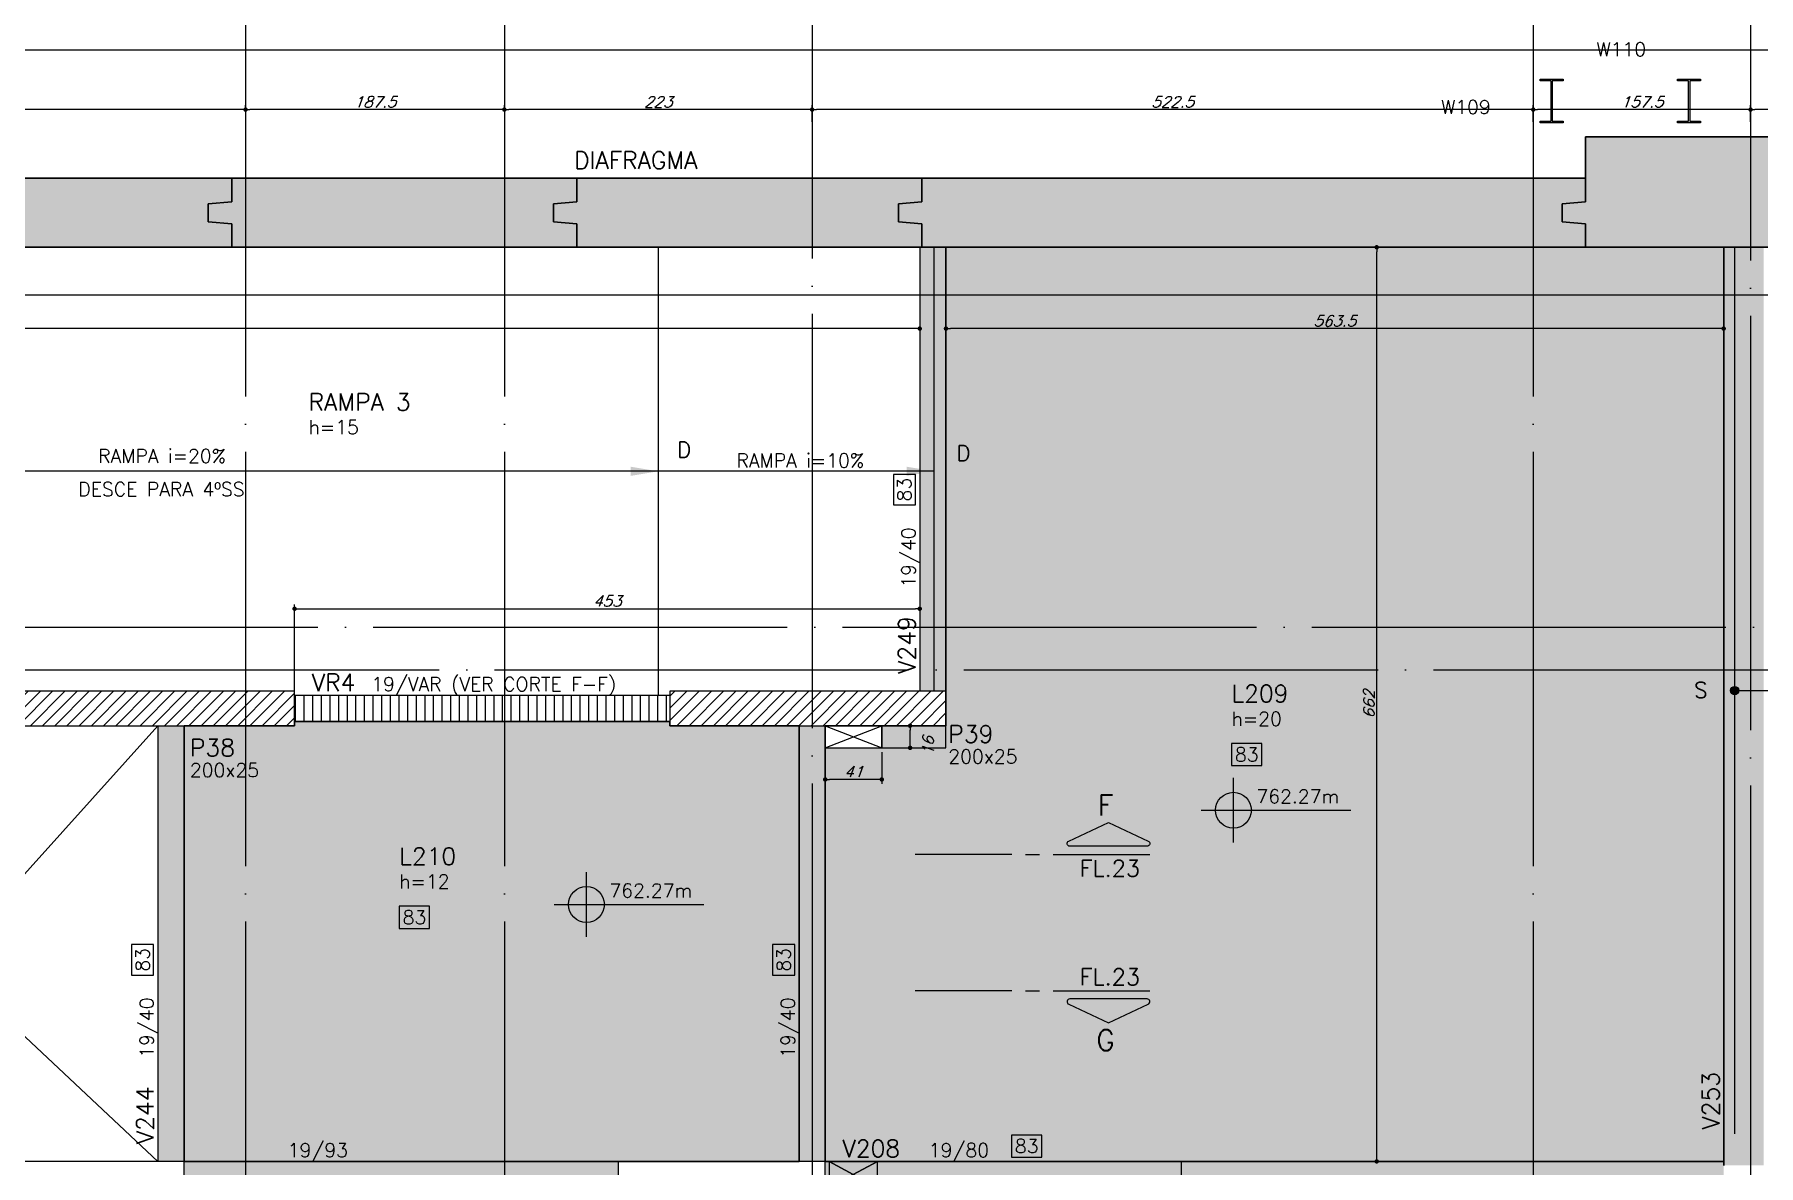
# Model space of a CAD drawing. Extents: x -4172 to 5483, y -2094 to 2406.
# Drawn here: x 42 to 1291, y 985 to 1804 of the extents above; entities that cross this region are included whole.
import ezdxf
from ezdxf.enums import TextEntityAlignment as Align

# ---------------------------------------------------------------- set-up
doc = ezdxf.new("R2010")
doc.units = 0
doc.header["$LTSCALE"] = 50
doc.header["$MEASUREMENT"] = 0
doc.linetypes.add('EIXO', pattern=[6.8, 6, -0.4, 0, -0.4])
doc.linetypes.add('HIDDEN', pattern=[0.375, 0.25, -0.125])
doc.layers.get('0').update_dxf_attribs({"linetype": 'CONTINUOUS'})
doc.layers.get('DEFPOINTS').update_dxf_attribs({"linetype": 'CONTINUOUS'})
for name, color, linetype in [('F-AUX', 2, 'CONTINUOUS'), ('F-CORTE-INDICAÇÃO', 4, 'CONTINUOUS'), ('F-COTAS', 106, 'CONTINUOUS'), ('F-COTAS-FUROS', 50, 'CONTINUOUS'), ('F-EIXO', 12, 'EIXO'), ('F-FURO-PAREDE', 2, 'HIDDEN'), ('F-HACHURA-DET', 1, 'CONTINUOUS'), ('F-LAJES-DIM', 2, 'CONTINUOUS'), ('F-LAJES-NOME', 4, 'CONTINUOUS'), ('F-LAJES-R', 254, 'CONTINUOUS'), ('F-NÍVEL-PLANTA', 2, 'CONTINUOUS'), ('F-PARC-NOME', 4, 'CONTINUOUS'), ('F-PERFIL - W310x52', 4, 'CONTINUOUS'), ('F-PILARES-DIM', 172, 'CONTINUOUS'), ('F-PILARES-HACH', 174, 'CONTINUOUS'), ('F-PILARES-M', 170, 'CONTINUOUS'), ('F-PILARES-NOME', 170, 'CONTINUOUS'), ('F-PILARES-S', 170, 'CONTINUOUS'), ('F-SOLIDO-EST', 252, 'CONTINUOUS'), ('F-TEXTO', 6, 'CONTINUOUS'), ('F-VIGAS', 3, 'CONTINUOUS'), ('F-VIGAS-DIM', 2, 'CONTINUOUS'), ('F-VIGAS-NOME', 4, 'CONTINUOUS'), ('F-VÃO', 1, 'CONTINUOUS')]:
    doc.layers.add(name, color=color, linetype=linetype)
doc.layers.add('F-DESNIVEL-3', color=7, linetype='CONTINUOUS', true_color=0xd5c7ff)
doc.styles.add('5385-ARQ-PB-BAS-PLA-TER-TORRE-A-106-TXT$0$R60-75', font='romans.shx', dxfattribs={"height": 0.1125})
doc.styles.add('CP-TEXT-INCL', font='romans.shx', dxfattribs={"oblique": 20})
doc.styles.add('MCP', font='romans.shx')
doc.styles.add('ROMANS', font='romans.shx')
doc.styles.get("Standard").update_dxf_attribs({"font": 'ROMANS.SHX'})
doc.dimstyles.new('CP-COTAS-50', dxfattribs={"dimscale": 0.64, "dimtxt": 12.5, "dimasz": 5, "dimexe": 5, "dimexo": 5, "dimgap": 2.5, "dimtad": 1, "dimdec": 1, "dimdsep": 46, "dimtxsty": 'CP-TEXT-INCL', "dimblk1": 'DOT', "dimblk2": 'DOT', "dimsah": 1, "dimcen": 9, "dimclrd": 256, "dimclre": 256, "dimclrt": 256, "dimadec": 0, "dimazin": 0, "dimtfac": 1, "dimtdec": 1, "dimtmove": 2, "dimatfit": 3, "dimldrblk": 'DOT', "dimfxl": 0, "dimtolj": 1, "dimarcsym": 0})

# ---------------------------------------------------------------- blocks, each defined once
blk = doc.blocks.new('*U6')
at = {"layer": 'F-LAJES-DIM', "color": 1}
blk.add_lwpolyline([(0, 0), (22, 0), (22, 16), (0, 16)], close=True, dxfattribs=at)
at = {"layer": 'F-LAJES-DIM', "style": 'MCP'}
blk.add_attdef('DIM', text='', height=10, dxfattribs=at).set_placement((11, 8), align=Align.MIDDLE_CENTER)
blk = doc.blocks.new('*U10')
at = {"layer": 'F-VIGAS-DIM', "color": 1}
blk.add_lwpolyline([(0, 0), (22, 0), (22, 16), (0, 16)], close=True, dxfattribs=at)
at = {"layer": 'F-VIGAS-DIM', "style": 'MCP'}
blk.add_attdef('DIM', text='', height=10, dxfattribs=at).set_placement((11, 8), align=Align.MIDDLE_CENTER)
blk = doc.blocks.new('Nível - Planta')
at = {"layer": 'F-NÍVEL-PLANTA'}
h = blk.add_hatch(color=71, dxfattribs=at)
h.paths.add_polyline_path([(0, 0), (0, 0.26, 0.414214), (-0.26, 0)])
h.paths.add_polyline_path([(0.26, 0), (0, 0), (0, -0.26, 0.414214)])
for p, q in [((0, -0.469), (0, 0.469)), ((-0.469, 0), (1.704, 0))]:
    blk.add_line(p, q, dxfattribs=at)
blk.add_circle((0, 0), 0.26, dxfattribs=at)
at = {"layer": 'F-TEXTO', "color": 3, "style": 'MCP'}
blk.add_attdef('NÍVEL', (0.333, 0.102), '', height=0.2, dxfattribs=at)
blk = doc.blocks.new('*U43')
at = {"layer": 'F-EIXO'}
blk.add_line((0, 0), (7397, 0), dxfattribs=at)
at = {"layer": 'F-TEXTO', "style": 'ROMANS'}
blk.add_attdef('EIXO', text='', height=17.5, dxfattribs=at).set_placement((-28.2072, 0), align=Align.MIDDLE_CENTER)
blk = doc.blocks.new('*U44')
at = {"layer": 'F-EIXO'}
blk.add_line((0, 0), (7484.954, 0), dxfattribs=at)
at = {"layer": 'F-TEXTO', "style": 'ROMANS'}
blk.add_attdef('EIXO', text='', height=17.5, dxfattribs=at).set_placement((-28.2072, 0), align=Align.MIDDLE_CENTER)
blk = doc.blocks.new('*U26')
at = {"layer": 'F-EIXO'}
blk.add_line((0, 0), (0, -3377.9), dxfattribs=at)
at = {"layer": 'F-TEXTO', "style": 'ROMANS'}
blk.add_attdef('EIXO', text='', height=17.5, rotation=360, dxfattribs=at).set_placement((0, 28.2), align=Align.MIDDLE_CENTER)
blk = doc.blocks.new('*U28')
at = {"layer": 'F-EIXO'}
blk.add_line((0, 0), (0, -3477.9), dxfattribs=at)
at = {"layer": 'F-TEXTO', "style": 'ROMANS'}
blk.add_attdef('EIXO', text='', height=17.5, rotation=360, dxfattribs=at).set_placement((0, 28.2), align=Align.MIDDLE_CENTER)
blk = doc.blocks.new('*U29')
at = {"layer": 'F-EIXO'}
blk.add_line((0, 0), (0, -3377.9), dxfattribs=at)
at = {"layer": 'F-TEXTO', "style": 'ROMANS'}
blk.add_attdef('EIXO', text='', height=17.5, rotation=360, dxfattribs=at).set_placement((0, 28.2), align=Align.MIDDLE_CENTER)
blk = doc.blocks.new('*U40')
at = {"layer": 'F-EIXO'}
blk.add_line((0, 0), (7378.2, 0), dxfattribs=at)
at = {"layer": 'F-TEXTO', "style": 'ROMANS'}
blk.add_attdef('EIXO', text='', height=17.5, dxfattribs=at).set_placement((-28.2, 0), align=Align.MIDDLE_CENTER)
blk = doc.blocks.new('*U41')
at = {"layer": 'F-EIXO'}
blk.add_line((0, 0), (0, -3377.9), dxfattribs=at)
at = {"layer": 'F-TEXTO', "style": 'ROMANS'}
blk.add_attdef('EIXO', text='', height=17.5, rotation=360, dxfattribs=at).set_placement((0, 28.2), align=Align.MIDDLE_CENTER)
blk = doc.blocks.new('*U38')
at = {"layer": 'F-EIXO'}
blk.add_line((0, 0), (0, -3476.4), dxfattribs=at)
at = {"layer": 'F-TEXTO', "style": 'ROMANS'}
blk.add_attdef('EIXO', text='', height=17.5, rotation=360, dxfattribs=at).set_placement((0, 28.2), align=Align.MIDDLE_CENTER)
blk = doc.blocks.new('_DOT')
at = {"color": 0, "linetype": 'ByBlock'}
blk.add_line((-0.5, 0), (-1, 0), dxfattribs=at)
at = {"color": 0, "linetype": 'ByBlock', "const_width": 0.5}
blk.add_lwpolyline([(-0.25, 0, 1), (0.25, 0, 1)], format="xyb", close=True, dxfattribs=at)
blk = doc.blocks.new('*D90')
at = {"layer": 'DEFPOINTS', "color": 0, "linetype": 'Continuous', "transparency": 16777216}
for p in [(3284.5, 1792.6), (3284.5, 1699.5), (-3540, 1430.2)]:
    blk.add_point(p, dxfattribs=at)
at = {"layer": 'F-COTAS', "linetype": 'Continuous', "lineweight": -2, "transparency": 16777216}
for p, q in [((-3540, 1433.4), (-3540, 1795.8)), ((-3536.8, 1792.6), (3281.3, 1792.6)), ((3284.5, 1702.7), (3284.5, 1795.8))]:
    blk.add_line(p, q, dxfattribs=at)
at = {"layer": 'F-COTAS', "linetype": 'Continuous', "lineweight": -2, "transparency": 16777216, "xscale": 3.2, "yscale": 3.2, "zscale": 3.2, "rotation": 180}
blk.add_blockref('_DOT', (-3540, 1792.6), dxfattribs=at)
at = {"layer": 'F-COTAS', "linetype": 'Continuous', "lineweight": -2, "transparency": 16777216, "xscale": 3.2, "yscale": 3.2, "zscale": 3.2}
blk.add_blockref('_DOT', (3284.5, 1792.6), dxfattribs=at)
at = {"layer": 'F-COTAS', "linetype": 'Continuous', "transparency": 16777216, "insert": (-127.7, 1798.2), "char_height": 8, "attachment_point": 5, "style": 'CP-TEXT-INCL'}
blk.add_mtext('\\A1;6824.5', dxfattribs=at)
blk = doc.blocks.new('*D97')
at = {"layer": 'DEFPOINTS', "color": 0, "linetype": 'Continuous', "transparency": 16777216}
for p in [(1285.5, 1749.2), (1285.5, 1737.2), (1504.5, 1747.5)]:
    blk.add_point(p, dxfattribs=at)
at = {"layer": 'F-COTAS', "linetype": 'Continuous', "lineweight": -2, "transparency": 16777216}
for p, q in [((1285.5, 1740.4), (1285.5, 1752.4)), ((1501.3, 1749.2), (1288.7, 1749.2)), ((1504.5, 1750.7), (1504.5, 1752.4))]:
    blk.add_line(p, q, dxfattribs=at)
at = {"layer": 'F-COTAS', "linetype": 'Continuous', "lineweight": -2, "transparency": 16777216, "xscale": 3.2, "yscale": 3.2, "zscale": 3.2, "rotation": 180}
blk.add_blockref('_DOT', (1285.5, 1749.2), dxfattribs=at)
at = {"layer": 'F-COTAS', "linetype": 'Continuous', "lineweight": -2, "transparency": 16777216, "xscale": 3.2, "yscale": 3.2, "zscale": 3.2}
blk.add_blockref('_DOT', (1504.5, 1749.2), dxfattribs=at)
at = {"layer": 'F-COTAS', "linetype": 'Continuous', "transparency": 16777216, "insert": (1395, 1754.8), "char_height": 8, "attachment_point": 5, "style": 'CP-TEXT-INCL'}
blk.add_mtext('\\A1;219', dxfattribs=at)
blk = doc.blocks.new('*D98')
at = {"layer": 'DEFPOINTS', "color": 0, "linetype": 'Continuous', "transparency": 16777216}
for p in [(1128, 1749.2), (1128, 1737.2), (1285.5, 1737.2)]:
    blk.add_point(p, dxfattribs=at)
at = {"layer": 'F-COTAS', "linetype": 'Continuous', "lineweight": -2, "transparency": 16777216}
for p, q in [((1128, 1740.4), (1128, 1752.4)), ((1282.3, 1749.2), (1131.2, 1749.2)), ((1285.5, 1740.4), (1285.5, 1752.4))]:
    blk.add_line(p, q, dxfattribs=at)
at = {"layer": 'F-COTAS', "linetype": 'Continuous', "lineweight": -2, "transparency": 16777216, "xscale": 3.2, "yscale": 3.2, "zscale": 3.2, "rotation": 180}
blk.add_blockref('_DOT', (1128, 1749.2), dxfattribs=at)
at = {"layer": 'F-COTAS', "linetype": 'Continuous', "lineweight": -2, "transparency": 16777216, "xscale": 3.2, "yscale": 3.2, "zscale": 3.2}
blk.add_blockref('_DOT', (1285.5, 1749.2), dxfattribs=at)
at = {"layer": 'F-COTAS', "linetype": 'Continuous', "transparency": 16777216, "insert": (1206.8, 1754.8), "char_height": 8, "attachment_point": 5, "style": 'CP-TEXT-INCL'}
blk.add_mtext('\\A1;157.5', dxfattribs=at)
blk = doc.blocks.new('*D99')
at = {"layer": 'DEFPOINTS', "color": 0, "linetype": 'Continuous', "transparency": 16777216}
for p in [(605.5, 1749.2), (605.5, 1737.2), (1128, 1737.2)]:
    blk.add_point(p, dxfattribs=at)
at = {"layer": 'F-COTAS', "linetype": 'Continuous', "lineweight": -2, "transparency": 16777216}
for p, q in [((605.5, 1740.4), (605.5, 1752.4)), ((1124.8, 1749.2), (608.7, 1749.2)), ((1128, 1740.4), (1128, 1752.4))]:
    blk.add_line(p, q, dxfattribs=at)
at = {"layer": 'F-COTAS', "linetype": 'Continuous', "lineweight": -2, "transparency": 16777216, "xscale": 3.2, "yscale": 3.2, "zscale": 3.2, "rotation": 180}
blk.add_blockref('_DOT', (605.5, 1749.2), dxfattribs=at)
at = {"layer": 'F-COTAS', "linetype": 'Continuous', "lineweight": -2, "transparency": 16777216, "xscale": 3.2, "yscale": 3.2, "zscale": 3.2}
blk.add_blockref('_DOT', (1128, 1749.2), dxfattribs=at)
at = {"layer": 'F-COTAS', "linetype": 'Continuous', "transparency": 16777216, "insert": (866.7, 1754.8), "char_height": 8, "attachment_point": 5, "style": 'CP-TEXT-INCL'}
blk.add_mtext('\\A1;522.5', dxfattribs=at)
blk = doc.blocks.new('*D100')
at = {"layer": 'DEFPOINTS', "color": 0, "linetype": 'Continuous', "transparency": 16777216}
for p in [(382.5, 1749.2), (382.5, 1747.5), (605.5, 1737.2)]:
    blk.add_point(p, dxfattribs=at)
at = {"layer": 'F-COTAS', "linetype": 'Continuous', "lineweight": -2, "transparency": 16777216}
for p, q in [((382.5, 1750.7), (382.5, 1752.4)), ((602.3, 1749.2), (385.7, 1749.2)), ((605.5, 1740.4), (605.5, 1752.4))]:
    blk.add_line(p, q, dxfattribs=at)
at = {"layer": 'F-COTAS', "linetype": 'Continuous', "lineweight": -2, "transparency": 16777216, "xscale": 3.2, "yscale": 3.2, "zscale": 3.2, "rotation": 180}
blk.add_blockref('_DOT', (382.5, 1749.2), dxfattribs=at)
at = {"layer": 'F-COTAS', "linetype": 'Continuous', "lineweight": -2, "transparency": 16777216, "xscale": 3.2, "yscale": 3.2, "zscale": 3.2}
blk.add_blockref('_DOT', (605.5, 1749.2), dxfattribs=at)
at = {"layer": 'F-COTAS', "linetype": 'Continuous', "transparency": 16777216, "insert": (494, 1754.8), "char_height": 8, "attachment_point": 5, "style": 'CP-TEXT-INCL'}
blk.add_mtext('\\A1;223', dxfattribs=at)
blk = doc.blocks.new('*D101')
at = {"layer": 'DEFPOINTS', "color": 0, "linetype": 'Continuous', "transparency": 16777216}
for p in [(195, 1749.2), (195, 1747.5), (382.5, 1747.5)]:
    blk.add_point(p, dxfattribs=at)
at = {"layer": 'F-COTAS', "linetype": 'Continuous', "lineweight": -2, "transparency": 16777216}
for p, q in [((195, 1750.7), (195, 1752.4)), ((379.3, 1749.2), (198.2, 1749.2)), ((382.5, 1750.7), (382.5, 1752.4))]:
    blk.add_line(p, q, dxfattribs=at)
at = {"layer": 'F-COTAS', "linetype": 'Continuous', "lineweight": -2, "transparency": 16777216, "xscale": 3.2, "yscale": 3.2, "zscale": 3.2, "rotation": 180}
blk.add_blockref('_DOT', (195, 1749.2), dxfattribs=at)
at = {"layer": 'F-COTAS', "linetype": 'Continuous', "lineweight": -2, "transparency": 16777216, "xscale": 3.2, "yscale": 3.2, "zscale": 3.2}
blk.add_blockref('_DOT', (382.5, 1749.2), dxfattribs=at)
at = {"layer": 'F-COTAS', "linetype": 'Continuous', "transparency": 16777216, "insert": (288.7, 1754.8), "char_height": 8, "attachment_point": 5, "style": 'CP-TEXT-INCL'}
blk.add_mtext('\\A1;187.5', dxfattribs=at)
blk = doc.blocks.new('*D102')
at = {"layer": 'DEFPOINTS', "color": 0, "linetype": 'Continuous', "transparency": 16777216}
for p in [(-209.5, 1749.2), (-209.5, 1747.5), (195, 1747.5)]:
    blk.add_point(p, dxfattribs=at)
at = {"layer": 'F-COTAS', "linetype": 'Continuous', "lineweight": -2, "transparency": 16777216}
for p, q in [((-209.5, 1750.7), (-209.5, 1752.4)), ((191.8, 1749.2), (-206.3, 1749.2)), ((195, 1750.7), (195, 1752.4))]:
    blk.add_line(p, q, dxfattribs=at)
at = {"layer": 'F-COTAS', "linetype": 'Continuous', "lineweight": -2, "transparency": 16777216, "xscale": 3.2, "yscale": 3.2, "zscale": 3.2, "rotation": 180}
blk.add_blockref('_DOT', (-209.5, 1749.2), dxfattribs=at)
at = {"layer": 'F-COTAS', "linetype": 'Continuous', "lineweight": -2, "transparency": 16777216, "xscale": 3.2, "yscale": 3.2, "zscale": 3.2}
blk.add_blockref('_DOT', (195, 1749.2), dxfattribs=at)
at = {"layer": 'F-COTAS', "linetype": 'Continuous', "transparency": 16777216, "insert": (-7.3, 1754.8), "char_height": 8, "attachment_point": 5, "style": 'CP-TEXT-INCL'}
blk.add_mtext('\\A1;404.5', dxfattribs=at)
blk = doc.blocks.new('*U128')
at = {"layer": 'F-CORTE-INDICAÇÃO'}
for p, q in [((70, 0), (0, 0)), ((80, 0), (90, 0)), ((100, 0), (170, 0))]:
    blk.add_line(p, q, dxfattribs=at)
blk.add_lwpolyline([(112, 6, -0.802585), (111.2, 9.8), (140, 23.3), (168.8, 9.8, -0.802585), (168, 6)], format="xyb", close=True, dxfattribs=at)
at = {"layer": 'F-CORTE-INDICAÇÃO', "style": 'ROMANS'}
blk.add_attdef('CORTE', text='', height=15, dxfattribs=at).set_placement((140, 35.8), align=Align.MIDDLE_CENTER)
at = {"layer": 'F-CORTE-INDICAÇÃO', "color": 2, "style": 'ROMANS'}
blk.add_attdef('FOLHA', text='', height=12, dxfattribs=at).set_placement((80.5, -10), align=Align.MIDDLE_CENTER)
blk = doc.blocks.new('*U151')
at = {"layer": 'F-VÃO'}
for p, q in [((0, 0), (41, 16)), ((0, 16), (41, 0))]:
    blk.add_line(p, q, dxfattribs=at)
at = {"layer": 'F-VÃO', "color": 3}
blk.add_lwpolyline([(0, 0), (41, 0), (41, 16), (0, 16)], close=True, dxfattribs=at)
blk = doc.blocks.new('*D154')
at = {"layer": 'DEFPOINTS', "color": 0, "linetype": 'Continuous', "transparency": 16777216}
for p in [(656, 1287), (615, 1282), (615, 1264.1)]:
    blk.add_point(p, dxfattribs=at)
at = {"layer": 'F-COTAS-FUROS', "linetype": 'Continuous', "lineweight": -2, "transparency": 16777216}
for p, q in [((615, 1278.8), (615, 1260.9)), ((656, 1283.8), (656, 1260.9)), ((652.8, 1264.1), (618.2, 1264.1))]:
    blk.add_line(p, q, dxfattribs=at)
at = {"layer": 'F-COTAS-FUROS', "linetype": 'Continuous', "lineweight": -2, "transparency": 16777216, "xscale": 3.2, "yscale": 3.2, "zscale": 3.2, "rotation": 180}
blk.add_blockref('_DOT', (615, 1264.1), dxfattribs=at)
at = {"layer": 'F-COTAS-FUROS', "linetype": 'Continuous', "lineweight": -2, "transparency": 16777216, "xscale": 3.2, "yscale": 3.2, "zscale": 3.2}
blk.add_blockref('_DOT', (656, 1264.1), dxfattribs=at)
at = {"layer": 'F-COTAS-FUROS', "linetype": 'Continuous', "transparency": 16777216, "insert": (635.5, 1269.7), "char_height": 8, "attachment_point": 5, "style": 'CP-TEXT-INCL'}
blk.add_mtext('\\A1;41', dxfattribs=at)
blk = doc.blocks.new('*D155')
at = {"layer": 'DEFPOINTS', "color": 0, "linetype": 'Continuous', "transparency": 16777216}
for p in [(665.1, 1303), (676.5, 1303), (656, 1287)]:
    blk.add_point(p, dxfattribs=at)
at = {"layer": 'F-COTAS-FUROS', "linetype": 'Continuous', "lineweight": -2, "transparency": 16777216}
for p, q in [((668.3, 1303), (679.7, 1303)), ((676.5, 1290.2), (676.5, 1299.8)), ((659.2, 1287), (679.7, 1287))]:
    blk.add_line(p, q, dxfattribs=at)
at = {"layer": 'F-COTAS-FUROS', "linetype": 'Continuous', "lineweight": -2, "transparency": 16777216, "xscale": 3.2, "yscale": 3.2, "zscale": 3.2}
for p, rotation in [((676.5, 1303), 90), ((676.5, 1287), 270)]:
    blk.add_blockref('_DOT', p, dxfattribs=dict(at, rotation=rotation))
at = {"layer": 'F-COTAS-FUROS', "linetype": 'Continuous', "transparency": 16777216, "insert": (689.6, 1288.3), "char_height": 8, "attachment_point": 5, "rotation": 90, "style": 'CP-TEXT-INCL'}
blk.add_mtext('\\A1;16', dxfattribs=at)
blk = doc.blocks.new('*D382')
at = {"layer": 'DEFPOINTS', "color": 0, "linetype": 'Continuous', "transparency": 16777216}
for p in [(1014.6, 1649.5), (1046.3, 1649.5), (1046.3, 987.5)]:
    blk.add_point(p, dxfattribs=at)
at = {"layer": 'F-COTAS', "linetype": 'Continuous', "lineweight": -2, "transparency": 16777216}
for p, q in [((1043.1, 1649.5), (1011.4, 1649.5)), ((1014.6, 990.7), (1014.6, 1646.3)), ((1043.1, 987.5), (1011.4, 987.5))]:
    blk.add_line(p, q, dxfattribs=at)
at = {"layer": 'F-COTAS', "linetype": 'Continuous', "lineweight": -2, "transparency": 16777216, "xscale": 3.2, "yscale": 3.2, "zscale": 3.2}
for p, rotation in [((1014.6, 1649.5), 90), ((1014.6, 987.5), 270)]:
    blk.add_blockref('_DOT', p, dxfattribs=dict(at, rotation=rotation))
at = {"layer": 'F-COTAS', "linetype": 'Continuous', "transparency": 16777216, "insert": (1009, 1318.5), "char_height": 8, "attachment_point": 5, "rotation": 90, "style": 'CP-TEXT-INCL'}
blk.add_mtext('\\A1;662', dxfattribs=at)
blk = doc.blocks.new('*D400')
at = {"layer": 'DEFPOINTS', "color": 0, "linetype": 'Continuous', "transparency": 16777216}
for p in [(702.5, 1590.6), (702.5, 1579.1), (1266, 1579.1)]:
    blk.add_point(p, dxfattribs=at)
at = {"layer": 'F-COTAS', "linetype": 'Continuous', "lineweight": -2, "transparency": 16777216}
for p, q in [((702.5, 1582.3), (702.5, 1593.8)), ((1262.8, 1590.6), (705.7, 1590.6)), ((1266, 1582.3), (1266, 1593.8))]:
    blk.add_line(p, q, dxfattribs=at)
at = {"layer": 'F-COTAS', "linetype": 'Continuous', "lineweight": -2, "transparency": 16777216, "xscale": 3.2, "yscale": 3.2, "zscale": 3.2, "rotation": 180}
blk.add_blockref('_DOT', (702.5, 1590.6), dxfattribs=at)
at = {"layer": 'F-COTAS', "linetype": 'Continuous', "lineweight": -2, "transparency": 16777216, "xscale": 3.2, "yscale": 3.2, "zscale": 3.2}
blk.add_blockref('_DOT', (1266, 1590.6), dxfattribs=at)
at = {"layer": 'F-COTAS', "linetype": 'Continuous', "transparency": 16777216, "insert": (984.2, 1596.2), "char_height": 8, "attachment_point": 5, "style": 'CP-TEXT-INCL'}
blk.add_mtext('\\A1;563.5', dxfattribs=at)
blk = doc.blocks.new('*D401')
at = {"layer": 'DEFPOINTS', "color": 0, "linetype": 'Continuous', "transparency": 16777216}
for p in [(-1255.5, 1590.6), (-1255.5, 1590.6), (683.5, 1590.6)]:
    blk.add_point(p, dxfattribs=at)
at = {"layer": 'F-COTAS', "linetype": 'Continuous', "lineweight": -2, "transparency": 16777216}
blk.add_line((680.3, 1590.6), (-1252.3, 1590.6), dxfattribs=at)
at = {"layer": 'F-COTAS', "linetype": 'Continuous', "lineweight": -2, "transparency": 16777216, "xscale": 3.2, "yscale": 3.2, "zscale": 3.2, "rotation": 180}
blk.add_blockref('_DOT', (-1255.5, 1590.6), dxfattribs=at)
at = {"layer": 'F-COTAS', "linetype": 'Continuous', "lineweight": -2, "transparency": 16777216, "xscale": 3.2, "yscale": 3.2, "zscale": 3.2}
blk.add_blockref('_DOT', (683.5, 1590.6), dxfattribs=at)
at = {"layer": 'F-COTAS', "linetype": 'Continuous', "transparency": 16777216, "insert": (-286, 1596.2), "char_height": 8, "attachment_point": 5, "style": 'CP-TEXT-INCL'}
blk.add_mtext('\\A1;1939', dxfattribs=at)
blk = doc.blocks.new('*D426')
at = {"layer": 'DEFPOINTS', "color": 0, "linetype": 'Continuous', "transparency": 16777216}
for p in [(683.5, 1396.3), (683.5, 1387.7), (230.5, 1325)]:
    blk.add_point(p, dxfattribs=at)
at = {"layer": 'F-COTAS', "linetype": 'Continuous', "lineweight": -2, "transparency": 16777216}
for p, q in [((230.5, 1328.2), (230.5, 1390.9)), ((233.7, 1387.7), (680.3, 1387.7)), ((683.5, 1393.1), (683.5, 1384.5))]:
    blk.add_line(p, q, dxfattribs=at)
at = {"layer": 'F-COTAS', "linetype": 'Continuous', "lineweight": -2, "transparency": 16777216, "xscale": 3.2, "yscale": 3.2, "zscale": 3.2, "rotation": 180}
blk.add_blockref('_DOT', (230.5, 1387.7), dxfattribs=at)
at = {"layer": 'F-COTAS', "linetype": 'Continuous', "lineweight": -2, "transparency": 16777216, "xscale": 3.2, "yscale": 3.2, "zscale": 3.2}
blk.add_blockref('_DOT', (683.5, 1387.7), dxfattribs=at)
at = {"layer": 'F-COTAS', "linetype": 'Continuous', "transparency": 16777216, "insert": (457, 1393.3), "char_height": 8, "attachment_point": 5, "style": 'CP-TEXT-INCL'}
blk.add_mtext('\\A1;453', dxfattribs=at)
blk = doc.blocks.new('A$C44D756D9')
at = {"layer": 'F-PERFIL - W310x52'}
for points in [[(4458, 281.8), (4474.7, 281.8), (4474.7, 280.5), (4466.8, 280.5), (4466.8, 251.3), (4474.7, 251.3), (4474.7, 250), (4458, 250), (4458, 251.3), (4466, 251.3), (4466, 280.5), (4458, 280.5)], [(4574.3, 250), (4557.6, 250), (4557.6, 251.3), (4565.6, 251.3), (4565.6, 280.5), (4557.6, 280.5), (4557.6, 281.8), (4574.3, 281.8), (4574.3, 280.5), (4566.4, 280.5), (4566.4, 251.3), (4574.3, 251.3)]]:
    blk.add_lwpolyline(points, close=True, dxfattribs=at)
at = {"layer": 'F-PILARES-NOME'}
for s, p in [('W110', (4498.8, 298.4)), ('W109', (4386.2, 256.6))]:
    blk.add_text(s, height=10, dxfattribs=at).set_placement(p)

msp = doc.modelspace()

# ---------------------------------------------------------------- hatches: boundary and pattern name
at = {"layer": 'F-AUX'}
h = msp.add_hatch(color=1, dxfattribs=at)
edge = h.paths.add_edge_path()
edge.add_arc((1274, 1328.5), 3, 0, 360)
at = {"layer": 'F-DESNIVEL-3', "linetype": 'Continuous'}
h = msp.add_hatch(color=256, dxfattribs=at)
h.dxf.hatch_style = 1
h.paths.add_polyline_path([(656, 1287), (702.5, 1287), (702.5, 1303), (656, 1303)])
at = {"layer": 'F-HACHURA-DET', "linetype": 'Continuous'}
h = msp.add_hatch(dxfattribs=at)
h.set_pattern_fill('LINE', color=256, scale=50, angle=90, style=0)
h.paths.add_polyline_path([(502.5, 1306), (502.5, 1325), (230.5, 1325), (230.5, 1306)])
at = {"layer": 'F-PILARES-HACH', "linetype": 'Continuous'}
h = msp.add_hatch(dxfattribs=at)
h.set_pattern_fill('ANSI31', color=256, scale=50, style=0)
h.paths.add_polyline_path([(30.5, 1303), (230.5, 1303), (230.5, 1328), (30.5, 1328)], flags=16)
h = msp.add_hatch(dxfattribs=at)
h.set_pattern_fill('ANSI31', color=256, scale=50, style=0)
h.paths.add_polyline_path([(502.5, 1303), (702.5, 1303), (702.5, 1328), (502.5, 1328)], flags=16)
at = {"layer": 'F-SOLIDO-EST'}
h = msp.add_hatch(color=256, dxfattribs=at)
h.dxf.hatch_style = 1
h.paths.add_polyline_path([(1416, 1666.5), (1433, 1668), (1433, 1681), (1416, 1682.5), (1416, 1699.5), (1416, 1729.5), (1166, 1729.5), (1166, 1682.5), (1149, 1681), (1149, 1668), (1166, 1666.5), (1166, 1649.5), (1416, 1649.5)])
h = msp.add_hatch(color=256, dxfattribs=at)
h.dxf.hatch_style = 1
h.paths.add_polyline_path([(185, 1699.5), (-65, 1699.5), (-65, 1682.5), (-82, 1681), (-82, 1668), (-65, 1666.5), (-65, 1649.5), (185, 1649.5), (185, 1666.5), (168, 1668), (168, 1681), (185, 1682.5)])
h = msp.add_hatch(color=256, dxfattribs=at)
h.dxf.hatch_style = 1
h.paths.add_polyline_path([(435, 1666.5), (418, 1668), (418, 1681), (435, 1682.5), (435, 1699.5), (185, 1699.5), (185, 1682.5), (168, 1681), (168, 1668), (185, 1666.5), (185, 1649.5), (435, 1649.5)])
h = msp.add_hatch(color=256, dxfattribs=at)
h.dxf.hatch_style = 1
h.paths.add_polyline_path([(685, 1666.5), (668, 1668), (668, 1681), (685, 1682.5), (685, 1699.5), (435, 1699.5), (435, 1682.5), (418, 1681), (418, 1668), (435, 1666.5), (435, 1649.5), (685, 1649.5)])
h = msp.add_hatch(color=256, dxfattribs=at)
h.dxf.hatch_style = 1
h.paths.add_polyline_path([(1149, 1681), (1166, 1682.5), (1166, 1699.5), (685, 1699.5), (685, 1682.5), (668, 1681), (668, 1668), (685, 1666.5), (685, 1649.5), (1166, 1649.5), (1166, 1666.5), (1149, 1668)])

# ---------------------------------------------------------------- linework, layer by layer
at = {"layer": 'F-AUX', "color": 1}
for p, q in [((494, 1649.5), (494, 1325)), ((694, 1328), (694, 1649.42)), ((1274, 1007.5), (1274, 1649.5)), ((694, 1487.25), (-339.462, 1487.25)), ((1274, 1328.5), (2127.227, 1328.5)), ((615, 987.5), (1266, 987.5))]:
    msp.add_line(p, q, dxfattribs=at)
msp.add_lwpolyline([(873, 987.5), (873, -26.5)], dxfattribs=at)
msp.add_circle((1274, 1328.5), 3, dxfattribs=at)
for points in [[(474.003, 1490.603), (494, 1487.25), (473.997, 1483.936)], [(674.003, 1490.603), (694, 1487.25), (673.997, 1483.936)], [(869.647, 967.503), (873, 987.5), (876.314, 967.497)]]:
    msp.add_solid(points, dxfattribs=at)
at = {"layer": 'F-DESNIVEL-3', "linetype": 'Continuous'}
msp.add_lwpolyline([(656, 1287), (702.5, 1287), (702.5, 1303), (656, 1303)], close=True, dxfattribs=at)
for points in [[(693, 1649.5), (693, 1664.5), (622.6, 1664.5)], [(693, 1649.5), (622.6, 1664.5), (622.6, 1649.5)], [(693, 1649.5), (1250.4, 1649.5), (1250.4, 1664.5)], [(693, 1649.5), (1250.4, 1664.5), (693, 1664.5)], [(693, 1649.5), (693, 1664.5), (693, 1649.5)], [(693, 1649.5), (622.6, 1649.5), (693, 1649.5)], [(702.5, 1649.5), (683.5, 1649.5), (683.5, 1328.1)], [(702.5, 1649.5), (683.5, 1328.1), (702.5, 1328.1)], [(702.5, 1649.5), (702.5, 1328.1), (702.5, 1649.5)], [(1266, 987.5), (1250.5, 1649.5), (702.5, 1328)], [(1250.5, 1649.5), (702.5, 1649.5), (702.5, 1328)], [(1250.5, 1649.5), (702.5, 1328), (1250.5, 1649.5)], [(1266, 1649.5), (1250.5, 1649.5), (1266, 987.5)], [(1266, 998), (1266, 1649.5), (1266, 987.5)], [(1266, 1649.5), (1266, 987.5), (1266, 1649.5)], [(1295, 998), (1295, 1649.4), (1266, 1649.4)], [(1295, 998), (1266, 1649.4), (1266, 998)], [(230.6, 1325), (502.4, 1325), (230.6, 1325)], [(1266, 987.5), (702.5, 1328), (1266, 987.5)], [(1266, 987.5), (702.5, 1328), (702.5, 1287)], [(131.5, 987.6), (150.5, 987.6), (150.5, 1302.9)], [(131.5, 987.6), (150.5, 1302.9), (131.5, 1302.9)], [(131.5, 987.6), (131.5, 1302.9), (131.5, 987.6)], [(150.5, 1303), (150.5, 987.5), (230.5, 1303)], [(150.5, 1303), (230.5, 1303), (150.5, 1303)], [(150.5, 987.5), (465, 987.5), (230.5, 1303)], [(150.5, 987.5), (230.5, 1303), (150.5, 987.5)], [(230.5, 1306), (230.5, 1303), (502.5, 1306)], [(230.5, 1306), (502.5, 1306), (230.5, 1306)], [(230.5, 1303), (465, 987.5), (502.5, 1306)], [(230.5, 1303), (502.5, 1306), (230.5, 1303)], [(502.5, 1306), (465, 987.5), (502.5, 1303)], [(465, 987.5), (596, 987.5), (502.5, 1303)], [(465, 987.5), (502.5, 1303), (465, 987.5)], [(502.5, 1306), (502.5, 1303), (502.5, 1306)], [(502.5, 1303), (596, 987.5), (596, 1303)], [(502.5, 1303), (596, 1303), (502.5, 1303)], [(596, 987.6), (615, 987.6), (615, 1302.9)], [(596, 987.6), (615, 1302.9), (596, 1302.9)], [(596, 987.6), (596, 1302.9), (596, 987.6)], [(1266, 987.5), (702.5, 1287), (615, 1287)], [(1266, 987.5), (615, 1287), (1266, 987.5)], [(1266, 987.5), (615, 1287), (615, 987.5)], [(1266, 987.5), (702.5, 1287), (1266, 987.5)], [(150.6, 987.5), (150.6, 968.5), (464.9, 968.5)], [(150.6, 987.5), (464.9, 968.5), (464.9, 987.5)], [(150.6, 987.5), (464.9, 987.5), (150.6, 987.5)], [(1266, 987.5), (615, 987.5), (1266, 987.5)], [(1266, 987.5), (615.1, 987.5), (615.1, 968.5)], [(1266, 987.5), (615.1, 968.5), (1265.9, 984.6)], [(1266, 987.5), (1265.9, 984.6), (1266, 984.6)], [(1295, 998), (1266, 998), (1266, 984.6)], [(1295, 998), (1266, 984.6), (1295, 984.6)], [(1295, 998), (1266, 998), (1295, 998)], [(1266, 998), (1266, 987.5), (1266, 998)], [(1265.9, 984.6), (615.1, 968.5), (1265.9, 968.5)]]:
    msp.add_solid(points, dxfattribs=at)
at = {"layer": 'F-EIXO'}
msp.add_line((-3621.135, 1615), (3550.572, 1615), dxfattribs=at)
at = {"layer": 'F-FURO-PAREDE', "linetype": 'ByBlock'}
msp.add_lwpolyline([(635.29, 978), (617.79, 968.5), (652.79, 968.5), (635.29, 978), (652.79, 968.5), (652.79, 987.5), (635.29, 978), (652.79, 987.5), (617.79, 987.5), (635.29, 978), (617.79, 987.5), (617.79, 968.5), (635.29, 978)], dxfattribs=at)
at = {"layer": 'F-LAJES-R', "linetype": 'Continuous'}
for points in [[(1250.5, 1649.5), (702.5, 1649.5), (702.5, 1328), (702.5, 1303), (615, 1303), (615, 987.5), (1266, 987.5), (1266, 998), (1266, 1649.5), (1250.5, 1649.5)], [(150.5, 987.5), (465, 987.5), (596, 987.5), (596, 1303), (502.5, 1303), (502.5, 1306), (230.5, 1306), (230.5, 1303), (150.5, 1303), (150.5, 987.5)]]:
    msp.add_lwpolyline(points, dxfattribs=at)
at = {"layer": 'F-PILARES-M', "linetype": 'Continuous'}
for points in [[(30.5, 968.5), (150.5, 968.5), (150.5, 987.5), (30.5, 987.5), (30.5, 968.5)], [(465, 968.5), (615, 968.5), (615, 987.5), (465, 987.5), (465, 968.5)]]:
    msp.add_lwpolyline(points, dxfattribs=at)
at = {"layer": 'F-PILARES-S'}
msp.add_lwpolyline([(30.5, 1303), (230.5, 1303), (230.5, 1328), (30.5, 1328), (30.5, 1303)], dxfattribs=at)
at = {"layer": 'F-PILARES-S', "linetype": 'Continuous'}
msp.add_lwpolyline([(502.5, 1303), (702.5, 1303), (702.5, 1328), (502.5, 1328), (502.5, 1303)], dxfattribs=at)
at = {"layer": 'F-VIGAS'}
for p, q in [((1416, 1729.5), (1166, 1729.5)), ((1166, 1729.5), (1166, 1682.5)), ((1166, 1682.5), (1166, 1729.5)), ((1166, 1729.5), (1416, 1729.5)), ((185, 1699.5), (-65, 1699.5)), ((-65, 1699.5), (185, 1699.5)), ((185, 1682.5), (185, 1699.5)), ((185, 1699.5), (185, 1682.5)), ((435, 1699.5), (185, 1699.5)), ((185, 1699.5), (185, 1682.5)), ((185, 1682.5), (185, 1699.5)), ((185, 1699.5), (435, 1699.5)), ((435, 1682.5), (435, 1699.5)), ((435, 1699.5), (435, 1682.5)), ((685, 1699.5), (435, 1699.5)), ((435, 1699.5), (435, 1682.5)), ((435, 1682.5), (435, 1699.5)), ((435, 1699.5), (685, 1699.5)), ((1166, 1699.5), (685, 1699.5)), ((685, 1699.5), (685, 1682.5)), ((685, 1682.5), (685, 1699.5)), ((685, 1699.5), (1166, 1699.5)), ((685, 1682.5), (685, 1699.5)), ((685, 1699.5), (685, 1682.5)), ((1166, 1682.5), (1166, 1699.5)), ((1166, 1699.5), (1166, 1682.5)), ((168, 1681), (185, 1682.5)), ((185, 1682.5), (168, 1681)), ((185, 1682.5), (168, 1681)), ((168, 1681), (185, 1682.5)), ((168, 1668), (168, 1681)), ((168, 1681), (168, 1668)), ((168, 1681), (168, 1668)), ((168, 1668), (168, 1681)), ((418, 1681), (435, 1682.5)), ((435, 1682.5), (418, 1681)), ((435, 1682.5), (418, 1681)), ((418, 1681), (435, 1682.5)), ((418, 1668), (418, 1681)), ((418, 1681), (418, 1668)), ((418, 1681), (418, 1668)), ((418, 1668), (418, 1681)), ((685, 1682.5), (668, 1681)), ((668, 1681), (685, 1682.5)), ((668, 1681), (685, 1682.5)), ((685, 1682.5), (668, 1681)), ((668, 1681), (668, 1668)), ((668, 1668), (668, 1681)), ((668, 1668), (668, 1681)), ((668, 1681), (668, 1668)), ((1166, 1682.5), (1149, 1681)), ((1149, 1681), (1166, 1682.5)), ((1149, 1681), (1166, 1682.5)), ((1166, 1682.5), (1149, 1681)), ((1149, 1681), (1149, 1668)), ((1149, 1668), (1149, 1681)), ((1149, 1668), (1149, 1681)), ((1149, 1681), (1149, 1668)), ((185, 1666.5), (168, 1668)), ((168, 1668), (185, 1666.5)), ((168, 1668), (185, 1666.5)), ((185, 1666.5), (168, 1668)), ((185, 1649.5), (185, 1666.5)), ((185, 1666.5), (185, 1649.5)), ((185, 1666.5), (185, 1649.5)), ((185, 1649.5), (185, 1666.5)), ((435, 1666.5), (418, 1668)), ((418, 1668), (435, 1666.5)), ((418, 1668), (435, 1666.5)), ((435, 1666.5), (418, 1668)), ((435, 1649.5), (435, 1666.5)), ((435, 1666.5), (435, 1649.5)), ((435, 1666.5), (435, 1649.5)), ((435, 1649.5), (435, 1666.5)), ((668, 1668), (685, 1666.5)), ((685, 1666.5), (668, 1668)), ((685, 1666.5), (668, 1668)), ((668, 1668), (685, 1666.5)), ((685, 1666.5), (685, 1649.5)), ((685, 1649.5), (685, 1666.5)), ((685, 1649.5), (685, 1666.5)), ((685, 1666.5), (685, 1649.5)), ((1149, 1668), (1166, 1666.5)), ((1166, 1666.5), (1149, 1668)), ((1166, 1666.5), (1149, 1668)), ((1149, 1668), (1166, 1666.5)), ((1166, 1666.5), (1166, 1649.5)), ((1166, 1649.5), (1166, 1666.5)), ((1166, 1649.5), (1166, 1666.5)), ((1166, 1666.5), (1166, 1649.5)), ((-65, 1649.5), (185, 1649.5)), ((185, 1649.5), (-65, 1649.5)), ((185, 1649.5), (435, 1649.5)), ((435, 1649.5), (185, 1649.5)), ((435, 1649.5), (685, 1649.5)), ((685, 1649.5), (435, 1649.5)), ((685, 1649.5), (1166, 1649.5)), ((1166, 1649.5), (685, 1649.5)), ((1166, 1649.5), (1416, 1649.5)), ((1416, 1649.5), (1166, 1649.5))]:
    msp.add_line(p, q, dxfattribs=at)
for points in [[(683.5, 1649.5), (683.5, 1328)], [(702.5, 1328), (702.5, 1649.5)], [(1266, 1649.5), (1266, 998)], [(502.5, 1325), (230.5, 1325)], [(131.5, 1303), (131.5, 987.5)], [(150.5, 987.5), (150.5, 1303)], [(230.5, 1306), (502.5, 1306)], [(596, 1303), (596, 987.5)], [(615, 987.5), (615, 1303)], [(465, 987.5), (150.5, 987.5)], [(1266, 987.5), (615, 987.5)], [(1266, 998), (1266, 984.5)], [(1266, 984.5), (1266, 987.5)]]:
    msp.add_lwpolyline(points, dxfattribs=at)
at = {"layer": 'F-VÃO'}
for p, q in [((-209.2, 1306), (131.5, 987.5)), ((-152.837, 987.5), (131.5, 1303))]:
    msp.add_line(p, q, dxfattribs=at)

# ---------------------------------------------------------------- block references
at = {"layer": 'F-CORTE-INDICAÇÃO', "linetype": 'Continuous'}
ref = msp.add_blockref('*U128', (680.205, 1209.738), dxfattribs=at)
ref.add_attrib('FOLHA', 'FL.23', dxfattribs={"color": 2, "height": 12, "style": 'ROMANS'}).set_placement((821.288, 1199.738), align=Align.MIDDLE_CENTER)
ref.add_attrib('CORTE', 'F', dxfattribs={"height": 15, "style": 'ROMANS'}).set_placement((818.062, 1245.501), align=Align.MIDDLE_CENTER)
ref = msp.add_blockref('*U128', (680.205, 1111.127), dxfattribs=dict(at, xscale=-1, rotation=180))
ref.add_attrib('FOLHA', 'FL.23', dxfattribs={"color": 2, "height": 12, "style": 'ROMANS'}).set_placement((821.288, 1121.127), align=Align.MIDDLE_CENTER)
ref.add_attrib('CORTE', 'G', dxfattribs={"height": 15, "style": 'ROMANS'}).set_placement((818.062, 1075.363), align=Align.MIDDLE_CENTER)
at = {"layer": 'F-EIXO', "linetype": 'Continuous'}
for name, p in [('*U28', (605.5, 1941.357)), ('*U38', (1285.5, 1939.842)), ('*U26', (195, 1841.357)), ('*U29', (382.5, 1841.357)), ('*U41', (1128, 1841.357)), ('*U40', (-3705.761, 1615)), ('*U44', (-3793.715, 1374.5)), ('*U43', (-3705.761, 1343.5))]:
    msp.add_blockref(name, p, dxfattribs=at)
at = {"layer": 'F-LAJES-DIM', "linetype": 'Continuous'}
for p in [(909.42, 1274.137), (306.365, 1156.285)]:
    msp.add_blockref('*U6', p, dxfattribs=at).add_auto_attribs({'DIM': '83'})
at = {"layer": 'F-NÍVEL-PLANTA', "linetype": 'Continuous', "xscale": 50, "yscale": 50, "zscale": 50}
for p in [(910.766, 1241.789), (441.962, 1173.542)]:
    msp.add_blockref('Nível - Planta', p, dxfattribs=at).add_auto_attribs({'NÍVEL': '762.27m'})
at = {"layer": 'F-PERFIL - W310x52'}
msp.add_blockref('A$C44D756D9', (-3325, 1489.5), dxfattribs=at)
at = {"layer": 'F-VIGAS-DIM', "linetype": 'Continuous', "rotation": 90}
for p in [(680.375, 1463), (128.375, 1122.5), (592.875, 1122.5)]:
    msp.add_blockref('*U10', p, dxfattribs=at).add_auto_attribs({'DIM': '83'})
at = {"layer": 'F-VIGAS-DIM', "linetype": 'Continuous'}
msp.add_blockref('*U10', (750, 990.625), dxfattribs=at).add_auto_attribs({'DIM': '83'})
at = {"layer": 'F-VÃO', "linetype": 'Continuous'}
msp.add_blockref('*U151', (615, 1287), dxfattribs=at)

# ---------------------------------------------------------------- texts
at = {"layer": 'F-AUX', "char_height": 10, "width": 201.14371, "attachment_point": 1, "line_spacing_factor": 0.941778}
for s, insert in [('RAMPA i=20%', (88.157, 1503.378)), ('RAMPA i=10%', (550.626, 1500.129)), ('DESCE PARA 4ºSS', (73.766, 1479.329))]:
    msp.add_mtext(s, dxfattribs=dict(at, insert=insert))
at = {"layer": 'F-AUX', "char_height": 11.25, "width": 61.37962}
for s, insert, attachment_point, style in [('D', (507.779, 1497.277), 7, '5385-ARQ-PB-BAS-PLA-TER-TORRE-A-106-TXT$0$R60-75'), ('D', (710.233, 1494.798), 7, '5385-ARQ-PB-BAS-PLA-TER-TORRE-A-106-TXT$0$R60-75'), ('S', (1254.355, 1334.533), 3, 'ROMANS')]:
    msp.add_mtext(s, dxfattribs=dict(at, insert=insert, attachment_point=attachment_point, style=style))
at = {"layer": 'F-LAJES-DIM', "linetype": 'Continuous', "style": 'MCP'}
for s, p in [('h=15', (240.627, 1514.216)), ('h=20', (909.42, 1303.037)), ('h=12', (306.365, 1185.185))]:
    msp.add_text(s, height=10, dxfattribs=at).set_placement(p)
at = {"layer": 'F-LAJES-NOME', "linetype": 'Continuous', "style": 'MCP'}
for s, p in [('RAMPA 3', (240.627, 1531.216)), ('L209', (909.42, 1320.037)), ('L210', (306.365, 1202.185))]:
    msp.add_text(s, height=12.5, dxfattribs=at).set_placement(p)
at = {"layer": 'F-PARC-NOME', "style": 'MCP'}
msp.add_text('DIAFRAGMA', height=12.5, dxfattribs=at).set_placement((433.016, 1706.28))
at = {"layer": 'F-PILARES-DIM', "linetype": 'Continuous', "style": 'MCP'}
for p in [(154.639, 1265.893), (704.176, 1275.735)]:
    msp.add_text('200x25', height=10, dxfattribs=at).set_placement(p)
at = {"layer": 'F-PILARES-NOME', "linetype": 'Continuous', "style": 'MCP'}
for s, p in [('P39', (704.176, 1290.735)), ('P38', (154.639, 1280.893))]:
    msp.add_text(s, height=12.5, dxfattribs=at).set_placement(p)
at = {"layer": 'F-VIGAS-DIM', "linetype": 'Continuous', "style": 'MCP'}
for p in [(680.375, 1403), (128.375, 1062.5), (592.875, 1062.5)]:
    msp.add_text('19/40', height=10, rotation=90, dxfattribs=at).set_placement(p)
for s, p in [('19/VAR (VER CORTE F-F)', (286.042, 1328.125)), ('19/93', (225.5, 990.625)), ('19/80', (690, 990.625))]:
    msp.add_text(s, height=10, dxfattribs=at).set_placement(p)
at = {"layer": 'F-VIGAS-NOME', "linetype": 'Continuous', "style": 'MCP'}
for s, p in [('V249', (680.375, 1340.5)), ('V253', (1262.875, 1010.5)), ('V244', (128.375, 1000))]:
    msp.add_text(s, height=12.5, rotation=90, dxfattribs=at).set_placement(p)
for s, p in [('VR4', (243, 1328.125)), ('V208', (627.5, 990.625))]:
    msp.add_text(s, height=12.5, dxfattribs=at).set_placement(p)

# ---------------------------------------------------------------- dimensions: what is measured, and where the dimension line sits
at = {"layer": 'F-COTAS', "linetype": 'Continuous'}
for base, p1, p2, picture, middle in [((3284.5, 1792.612), (-3540, 1430.201), (3284.5, 1699.5), '*D90', (-127.75, 1798.212)), ((-209.5, 1749.22), (195, 1747.53), (-209.5, 1747.53), '*D102', (-7.25, 1754.82)), ((195, 1749.22), (382.5, 1747.53), (195, 1747.53), '*D101', (288.75, 1754.82)), ((382.5, 1749.22), (605.5, 1737.169), (382.5, 1747.53), '*D100', (494, 1754.82)), ((605.5, 1749.22), (1128, 1737.169), (605.5, 1737.169), '*D99', (866.75, 1754.82)), ((1128, 1749.22), (1285.5, 1737.169), (1128, 1737.169), '*D98', (1206.75, 1754.82)), ((1285.5, 1749.22), (1504.5, 1747.488), (1285.5, 1737.169), '*D97', (1395, 1754.82))]:
    dim = msp.add_linear_dim(base=base, p1=p1, p2=p2, dimstyle='CP-COTAS-50', dxfattribs=at)
    dim.commit()
    dim.dimension.update_dxf_attribs({"geometry": picture, "text_midpoint": middle})
dim = msp.add_linear_dim(base=(1014.567, 1649.5), p1=(1046.319, 987.5), p2=(1046.319, 1649.5), angle=90, dimstyle='CP-COTAS-50', override={"dimfxl": 7.5}, dxfattribs=at)
dim.commit()
dim.dimension.update_dxf_attribs({"geometry": '*D382', "text_midpoint": (1008.967, 1318.5)})
for base, p1, p2, picture, middle in [((-1255.5, 1590.615), (683.5, 1590.615), (-1255.5, 1590.615), '*D401', (-286, 1596.215)), ((702.5, 1590.615), (1266, 1579.123), (702.5, 1579.123), '*D400', (984.25, 1596.215)), ((683.5, 1387.69), (230.5, 1325), (683.5, 1396.336), '*D426', (457, 1393.29))]:
    dim = msp.add_linear_dim(base=base, p1=p1, p2=p2, dimstyle='CP-COTAS-50', override={"dimfxl": 7.5}, dxfattribs=at)
    dim.commit()
    dim.dimension.update_dxf_attribs({"geometry": picture, "text_midpoint": middle})
at = {"layer": 'F-COTAS-FUROS', "linetype": 'Continuous'}
dim = msp.add_linear_dim(base=(676.524, 1303), p1=(656, 1287), p2=(665.093, 1303), angle=90, dimstyle='CP-COTAS-50', override={"dimfxl": 7.5}, dxfattribs=at)
dim.commit()
dim.dimension.update_dxf_attribs({"geometry": '*D155', "text_midpoint": (689.618, 1288.283), "dimtype": 160})
dim = msp.add_linear_dim(base=(615, 1264.142), p1=(656, 1287), p2=(615, 1282.017), dimstyle='CP-COTAS-50', override={"dimfxl": 7.5}, dxfattribs=at)
dim.commit()
dim.dimension.update_dxf_attribs({"geometry": '*D154', "text_midpoint": (635.5, 1269.742)})

doc.saveas('drawing.dxf')
